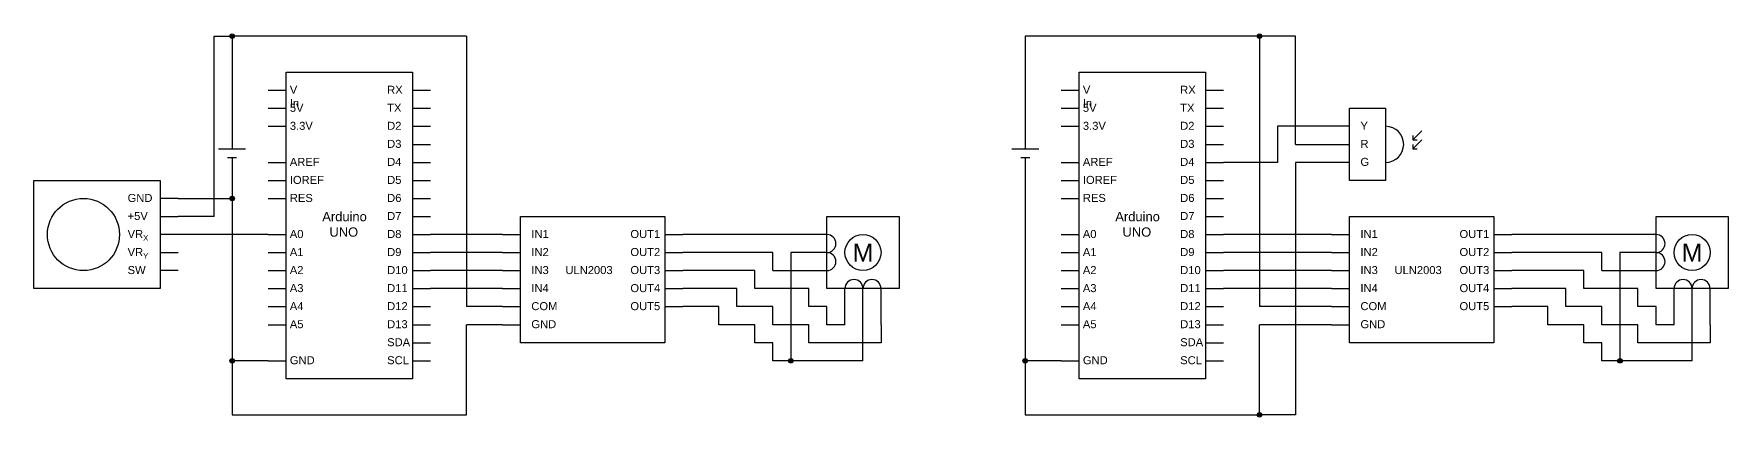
# Model space of a CAD drawing. Header units: millimetres. Extents: x 50 to 1990, y 49 to 261.
# Drawn here: x 1050 to 1990, y 49 to 261 of the extents above; entities that cross this region are included whole.
import ezdxf

# ---------------------------------------------------------------- set-up
doc = ezdxf.new("R2010")
doc.units = ezdxf.units.MM
doc.layers.add('SYMS', color=7, linetype='Continuous')
doc.layers.add('WIRES', color=7, linetype='Continuous')
doc.styles.get("Standard").update_dxf_attribs({"font": 'arial.ttf'})

# ---------------------------------------------------------------- blocks, each defined once
blk = doc.blocks.new('WDDOT')
for radius in [0.03, 0.0187, 0.00929]:
    blk.add_circle((0, 0), radius)

msp = doc.modelspace()

# ---------------------------------------------------------------- linework, layer by layer
for points in [[(1190, 240), (1260, 240), (1260, 70), (1190, 70)], [(1630, 240), (1700, 240), (1700, 70), (1630, 70)]]:
    msp.add_lwpolyline(points, close=True)
at = {"layer": 'SYMS'}
for p, q in [((1150, 160), (1150, 260)), ((1150, 260), (1160, 260)), ((1160, 260), (1160, 197.5)), ((1290, 260), (1290, 110)), ((1600, 260), (1600, 197.5)), ((1730, 260), (1730, 110)), ((1750, 260), (1730, 260)), ((1750, 200), (1750, 260)), ((1770, 210), (1740, 210)), ((1740, 210), (1740, 190)), ((1780, 210), (1770, 210)), ((1820, 207.5), (1815, 202.5)), ((1152.5, 197.5), (1167.5, 197.5)), ((1592.5, 197.5), (1607.5, 197.5)), ((1750, 200), (1770, 200)), ((1770, 200), (1780, 200)), ((1815, 205), (1815, 202.5)), ((1820, 202.5), (1815, 197.5)), ((1815, 202.5), (1817.5, 202.5)), ((1815, 200), (1815, 197.5)), ((1815, 197.5), (1817.5, 197.5)), ((1162.5, 192.5), (1157.5, 192.5)), ((1160, 192.5), (1160, 50)), ((1602.5, 192.5), (1597.5, 192.5)), ((1600, 192.5), (1600, 80)), ((1740, 190), (1710, 190)), ((1770, 190), (1750, 190)), ((1750, 190), (1750, 50)), ((1780, 190), (1770, 190)), ((1130, 170), (1160, 170)), ((1150, 160), (1130, 160)), ((1310, 150), (1270, 150)), ((1310, 150), (1320, 150)), ((1400, 150), (1410, 150)), ((1490, 150), (1410, 150)), ((1770, 150), (1710, 150)), ((1770, 150), (1780, 150)), ((1860, 150), (1870, 150)), ((1950, 150), (1870, 150)), ((1310, 140), (1270, 140)), ((1310, 140), (1320, 140)), ((1400, 140), (1410, 140)), ((1460, 140), (1410, 140)), ((1460, 130), (1460, 140)), ((1490, 140), (1470, 140)), ((1470, 140), (1470, 80)), ((1770, 140), (1710, 140)), ((1770, 140), (1780, 140)), ((1860, 140), (1870, 140)), ((1920, 140), (1870, 140)), ((1920, 130), (1920, 140)), ((1950, 140), (1930, 140)), ((1930, 140), (1930, 80)), ((1310, 130), (1270, 130)), ((1310, 130), (1320, 130)), ((1400, 130), (1410, 130)), ((1450, 130), (1410, 130)), ((1450, 120), (1450, 130)), ((1460, 130), (1490, 130)), ((1770, 130), (1710, 130)), ((1770, 130), (1780, 130)), ((1860, 130), (1870, 130)), ((1910, 130), (1870, 130)), ((1910, 120), (1910, 130)), ((1920, 130), (1950, 130)), ((1310, 120), (1270, 120)), ((1310, 120), (1320, 120)), ((1400, 120), (1410, 120)), ((1440, 120), (1410, 120)), ((1440, 110), (1440, 120)), ((1480, 120), (1450, 120)), ((1480, 110), (1480, 120)), ((1500, 100), (1500, 120)), ((1510, 80), (1510, 120)), ((1520, 100), (1520, 120)), ((1770, 120), (1710, 120)), ((1770, 120), (1780, 120)), ((1860, 120), (1870, 120)), ((1900, 120), (1870, 120)), ((1900, 110), (1900, 120)), ((1940, 120), (1910, 120)), ((1940, 110), (1940, 120)), ((1960, 100), (1960, 120)), ((1970, 80), (1970, 120)), ((1980, 100), (1980, 120)), ((1310, 110), (1290, 110)), ((1310, 110), (1320, 110)), ((1400, 110), (1410, 110)), ((1430, 110), (1410, 110)), ((1430, 100), (1430, 110)), ((1460, 110), (1440, 110)), ((1460, 100), (1460, 110)), ((1490, 110), (1480, 110)), ((1490, 100), (1490, 110)), ((1770, 110), (1730, 110)), ((1770, 110), (1780, 110)), ((1860, 110), (1870, 110)), ((1890, 110), (1870, 110)), ((1890, 100), (1890, 110)), ((1920, 110), (1900, 110)), ((1920, 100), (1920, 110)), ((1950, 110), (1940, 110)), ((1950, 100), (1950, 110)), ((1310, 100), (1290, 100)), ((1290, 50), (1290, 100)), ((1310, 100), (1320, 100)), ((1450, 100), (1430, 100)), ((1450, 90), (1450, 100)), ((1480, 100), (1460, 100)), ((1480, 90), (1480, 100)), ((1500, 100), (1490, 100)), ((1520, 100), (1520, 90)), ((1770, 100), (1730, 100)), ((1730, 50), (1730, 100)), ((1770, 100), (1780, 100)), ((1910, 100), (1890, 100)), ((1910, 90), (1910, 100)), ((1940, 100), (1920, 100)), ((1940, 90), (1940, 100)), ((1960, 100), (1950, 100)), ((1980, 100), (1980, 90)), ((1460, 90), (1450, 90)), ((1460, 80), (1460, 90)), ((1520, 90), (1480, 90)), ((1920, 90), (1910, 90)), ((1920, 80), (1920, 90)), ((1980, 90), (1940, 90)), ((1510, 80), (1460, 80)), ((1600, 80), (1600, 50)), ((1970, 80), (1920, 80)), ((1750, 50), (1730, 50))]:
    msp.add_line(p, q, dxfattribs=at)
for points in [[(1780, 220), (1800, 220), (1800, 180), (1780, 180)], [(1120, 120), (1050, 120), (1050, 180), (1120, 180)], [(1320, 160), (1400, 160), (1400, 90), (1320, 90)], [(1490, 160), (1530, 160), (1530, 120), (1490, 120)], [(1780, 160), (1860, 160), (1860, 90), (1780, 90)], [(1950, 160), (1990, 160), (1990, 120), (1950, 120)]]:
    msp.add_lwpolyline(points, close=True, dxfattribs=at)
for centre, radius in [((1077.5, 150), 20), ((1510, 140), 10), ((1970, 140), 10)]:
    msp.add_circle(centre, radius, dxfattribs=at)
for centre, radius, start, end in [((1800, 200), 10, 270, 90), ((1490, 145), 5, 270, 90), ((1950, 145), 5, 270, 90), ((1490, 135), 5, 270, 90), ((1950, 135), 5, 270, 90), ((1505, 120), 5, 0, 180), ((1515, 120), 5, 0, 180), ((1965, 120), 5, 0, 180), ((1975, 120), 5, 0, 180)]:
    msp.add_arc(centre, radius, start, end, dxfattribs=at)
at = {"layer": 'WIRES'}
for p, q in [((1290, 260), (1160, 260)), ((1730, 260), (1600, 260)), ((1180, 230), (1190, 230)), ((1260, 230), (1270, 230)), ((1620, 230), (1630, 230)), ((1700, 230), (1710, 230)), ((1180, 220), (1190, 220)), ((1260, 220), (1270, 220)), ((1620, 220), (1630, 220)), ((1700, 220), (1710, 220)), ((1180, 210), (1190, 210)), ((1260, 210), (1270, 210)), ((1620, 210), (1630, 210)), ((1700, 210), (1710, 210)), ((1260, 200), (1270, 200)), ((1700, 200), (1710, 200)), ((1180, 190), (1190, 190)), ((1260, 190), (1270, 190)), ((1620, 190), (1630, 190)), ((1700, 190), (1710, 190)), ((1180, 180), (1190, 180)), ((1260, 180), (1270, 180)), ((1620, 180), (1630, 180)), ((1700, 180), (1710, 180)), ((1130, 170), (1120, 170)), ((1180, 170), (1190, 170)), ((1260, 170), (1270, 170)), ((1620, 170), (1630, 170)), ((1700, 170), (1710, 170)), ((1120, 160), (1130, 160)), ((1260, 160), (1270, 160)), ((1700, 160), (1710, 160)), ((1130, 150), (1120, 150)), ((1180, 150), (1130, 150)), ((1180, 150), (1190, 150)), ((1260, 150), (1270, 150)), ((1620, 150), (1630, 150)), ((1700, 150), (1710, 150)), ((1120, 140), (1130, 140)), ((1180, 140), (1190, 140)), ((1260, 140), (1270, 140)), ((1620, 140), (1630, 140)), ((1700, 140), (1710, 140)), ((1130, 130), (1120, 130)), ((1180, 130), (1190, 130)), ((1260, 130), (1270, 130)), ((1620, 130), (1630, 130)), ((1700, 130), (1710, 130)), ((1180, 120), (1190, 120)), ((1260, 120), (1270, 120)), ((1620, 120), (1630, 120)), ((1700, 120), (1710, 120)), ((1180, 110), (1190, 110)), ((1260, 110), (1270, 110)), ((1620, 110), (1630, 110)), ((1700, 110), (1710, 110)), ((1180, 100), (1190, 100)), ((1260, 100), (1270, 100)), ((1620, 100), (1630, 100)), ((1700, 100), (1710, 100)), ((1260, 90), (1270, 90)), ((1700, 90), (1710, 90)), ((1180, 80), (1160, 80)), ((1180, 80), (1190, 80)), ((1260, 80), (1270, 80)), ((1620, 80), (1600, 80)), ((1620, 80), (1630, 80)), ((1700, 80), (1710, 80)), ((1160, 50), (1290, 50)), ((1600, 50), (1730, 50))]:
    msp.add_line(p, q, dxfattribs=at)

# ---------------------------------------------------------------- block references
at = {"layer": 'SYMS', "xscale": 41.66666666666509, "yscale": 41.66666666666509, "zscale": 41.66666666666509}
for p in [(1160, 260), (1730, 260), (1160, 170), (1160, 80), (1470, 80), (1600, 80), (1930, 80), (1730, 50)]:
    msp.add_blockref('WDDOT', p, dxfattribs=at)
at = {"layer": 'SYMS'}
for p in [(1180, 150), (1620, 150), (1270, 140), (1710, 140), (1160, 80)]:
    msp.add_blockref('WDDOT', p, dxfattribs=at)

# ---------------------------------------------------------------- texts
at = {"attachment_point": 1}
for s, width, gutter_width, heights, insert, char_height in [('V In', 10.1612, 22.2, [4.24], (1192, 232.5), 4.439), ('RX', 10.1612, 22.2, [4.24], (1246, 232.5), 4.439), ('V In', 10.1612, 22.2, [4.24], (1632, 232.5), 4.439), ('RX', 10.1612, 22.2, [4.24], (1686, 232.5), 4.439), ('5V', 10.1612, 22.2, [4.24], (1192, 222.5), 4.439), ('TX', 10.1612, 22.2, [4.24], (1246, 222.5), 4.439), ('5V', 10.1612, 22.2, [4.24], (1632, 222.5), 4.439), ('TX', 10.1612, 22.2, [4.24], (1686, 222.5), 4.439), ('3.3V', 10.1612, 22.2, [4.24], (1192, 212.5), 4.439), ('D2', 10.1612, 22.2, [4.24], (1246, 212.5), 4.439), ('3.3V', 10.1612, 22.2, [4.24], (1632, 212.5), 4.439), ('D2', 10.1612, 22.2, [4.24], (1686, 212.5), 4.439), ('Y', 10.1612, 22.2, [4.24], (1786, 212.5), 4.44), ('D3', 10.1612, 22.2, [4.24], (1246, 202.5), 4.439), ('D3', 10.1612, 22.2, [4.24], (1686, 202.5), 4.439), ('R', 10.1612, 22.2, [4.24], (1786, 202.5), 4.44), ('AREF', 10.1612, 22.2, [4.24], (1192, 192.5), 4.439), ('D4', 10.1612, 22.2, [4.24], (1246, 192.5), 4.439), ('AREF', 10.1612, 22.2, [4.24], (1632, 192.5), 4.439), ('D4', 10.1612, 22.2, [4.24], (1686, 192.5), 4.439), ('G', 10.1612, 22.2, [4.24], (1786, 192.5), 4.44), ('IOREF', 10.1612, 22.2, [4.24], (1192, 182.5), 4.439), ('D5', 10.1612, 22.2, [4.24], (1246, 182.5), 4.439), ('IOREF', 10.1612, 22.2, [4.24], (1632, 182.5), 4.439), ('D5', 10.1612, 22.2, [4.24], (1686, 182.5), 4.439), ('GND', 10.1612, 22.2, [4.24], (1102, 172.5), 4.439), ('RES', 10.1612, 22.2, [4.24], (1192, 172.5), 4.439), ('D6', 10.1612, 22.2, [4.24], (1246, 172.5), 4.439), ('RES', 10.1612, 22.2, [4.24], (1632, 172.5), 4.439), ('D6', 10.1612, 22.2, [4.24], (1686, 172.5), 4.439), ('+5V', 10.1612, 22.2, [4.24], (1102, 162.5), 4.439), ('Arduino\\P  UNO', 71.7694, 25.68, [0], (1210, 162.5), 5.135), ('D7', 10.1612, 22.2, [4.24], (1246, 162.5), 4.439), ('Arduino\\P  UNO', 71.7694, 25.68, [0], (1650, 162.5), 5.135), ('D7', 10.1612, 22.2, [4.24], (1686, 162.5), 4.439), ('\\A1;VR{\\H0.7x;\\S^ X;}', 10.1612, 22.2, [4.24], (1102, 152.5), 4.4393), ('A0', 10.1612, 22.2, [4.24], (1192, 152.5), 4.439), ('D8', 10.1612, 22.2, [4.24], (1246, 152.5), 4.439), ('IN1', 10.1612, 22.2, [4.24], (1326, 152.5), 4.439), ('\\pxqr;OUT1', 20, 22.2, [4.24], (1377.5, 152.5), 4.439), ('A0', 10.1612, 22.2, [4.24], (1632, 152.5), 4.439), ('D8', 10.1612, 22.2, [4.24], (1686, 152.5), 4.439), ('IN1', 10.1612, 22.2, [4.24], (1786, 152.5), 4.439), ('\\pxqr;OUT1', 20, 22.2, [4.24], (1837.5, 152.5), 4.439), ('\\A1;VR{\\H0.7x;\\S^ Y;}', 10.1612, 22.2, [4.24], (1102, 142.5), 4.4393), ('A1', 10.1612, 22.2, [4.24], (1192, 142.5), 4.439), ('D9', 10.1612, 22.2, [4.24], (1246, 142.5), 4.439), ('IN2', 10.1612, 22.2, [4.24], (1326, 142.5), 4.439), ('\\pxqr;OUT2', 20, 22.2, [4.24], (1377.5, 142.5), 4.439), ('A1', 10.1612, 22.2, [4.24], (1632, 142.5), 4.439), ('D9', 10.1612, 22.2, [4.24], (1686, 142.5), 4.439), ('IN2', 10.1612, 22.2, [4.24], (1786, 142.5), 4.439), ('\\pxqr;OUT2', 20, 22.2, [4.24], (1837.5, 142.5), 4.439), ('SW', 10.1612, 22.2, [4.24], (1102, 132.5), 4.439), ('A2', 10.1612, 22.2, [4.24], (1192, 132.5), 4.439), ('D10', 9.8474, 22.2, [4.24], (1246, 132.5), 4.439), ('IN3', 10.1612, 22.2, [4.24], (1326, 132.5), 4.439), ('\\pxqc;ULN2003', 24, 22.2, [4.24], (1346, 132.5), 4.4393), ('\\pxqr;OUT3', 20, 22.2, [4.24], (1377.5, 132.5), 4.439), ('A2', 10.1612, 22.2, [4.24], (1632, 132.5), 4.439), ('D10', 9.8474, 22.2, [4.24], (1686, 132.5), 4.439), ('IN3', 10.1612, 22.2, [4.24], (1786, 132.5), 4.439), ('\\pxqc;ULN2003', 24, 22.2, [4.24], (1806, 132.5), 4.4393), ('\\pxqr;OUT3', 20, 22.2, [4.24], (1837.5, 132.5), 4.439), ('A3', 10.1612, 22.2, [4.24], (1192, 122.5), 4.439), ('D11', 9.8474, 22.2, [4.24], (1246, 122.5), 4.439), ('IN4', 10.1612, 22.2, [4.24], (1326, 122.5), 4.439), ('\\pxqr;OUT4', 20, 22.2, [4.24], (1377.5, 122.5), 4.439), ('A3', 10.1612, 22.2, [4.24], (1632, 122.5), 4.439), ('D11', 9.8474, 22.2, [4.24], (1686, 122.5), 4.439), ('IN4', 10.1612, 22.2, [4.24], (1786, 122.5), 4.439), ('\\pxqr;OUT4', 20, 22.2, [4.24], (1837.5, 122.5), 4.439), ('A4', 10.1612, 22.2, [4.24], (1192, 112.5), 4.439), ('D12', 10.1612, 22.2, [4.24], (1246, 112.5), 4.439), ('COM', 10.1612, 22.2, [4.24], (1326, 112.5), 4.439), ('\\pxqr;OUT5', 20, 22.2, [4.24], (1377.5, 112.5), 4.439), ('A4', 10.1612, 22.2, [4.24], (1632, 112.5), 4.439), ('D12', 10.1612, 22.2, [4.24], (1686, 112.5), 4.439), ('COM', 10.1612, 22.2, [4.24], (1786, 112.5), 4.439), ('\\pxqr;OUT5', 20, 22.2, [4.24], (1837.5, 112.5), 4.439), ('A5', 10.1612, 22.2, [4.24], (1192, 102.5), 4.439), ('D13', 10.1612, 22.2, [4.24], (1246, 102.5), 4.439), ('GND', 10.1612, 22.2, [4.24], (1326, 102.5), 4.439), ('A5', 10.1612, 22.2, [4.24], (1632, 102.5), 4.439), ('D13', 10.1612, 22.2, [4.24], (1686, 102.5), 4.439), ('GND', 10.1612, 22.2, [4.24], (1786, 102.5), 4.439), ('SDA', 10.1612, 22.2, [4.24], (1246, 92.5), 4.439), ('SDA', 10.1612, 22.2, [4.24], (1686, 92.5), 4.439), ('GND', 10.1612, 22.2, [4.24], (1192, 82.5), 4.439), ('SCL', 10.1612, 22.2, [4.24], (1246, 82.5), 4.439), ('GND', 10.1612, 22.2, [4.24], (1632, 82.5), 4.439), ('SCL', 10.1612, 22.2, [4.24], (1686, 82.5), 4.439)]:
    msp.add_mtext_dynamic_manual_height_columns(s, width=width, gutter_width=gutter_width, heights=heights, dxfattribs=dict(at, insert=insert, char_height=char_height))
at = {"layer": 'SYMS', "char_height": 10, "attachment_point": 1}
for insert in [(1505, 145), (1965, 145)]:
    msp.add_mtext_dynamic_manual_height_columns('\\pxqc;M', width=10, gutter_width=12.5, heights=[10], dxfattribs=dict(at, insert=insert))

doc.saveas('drawing.dxf')
